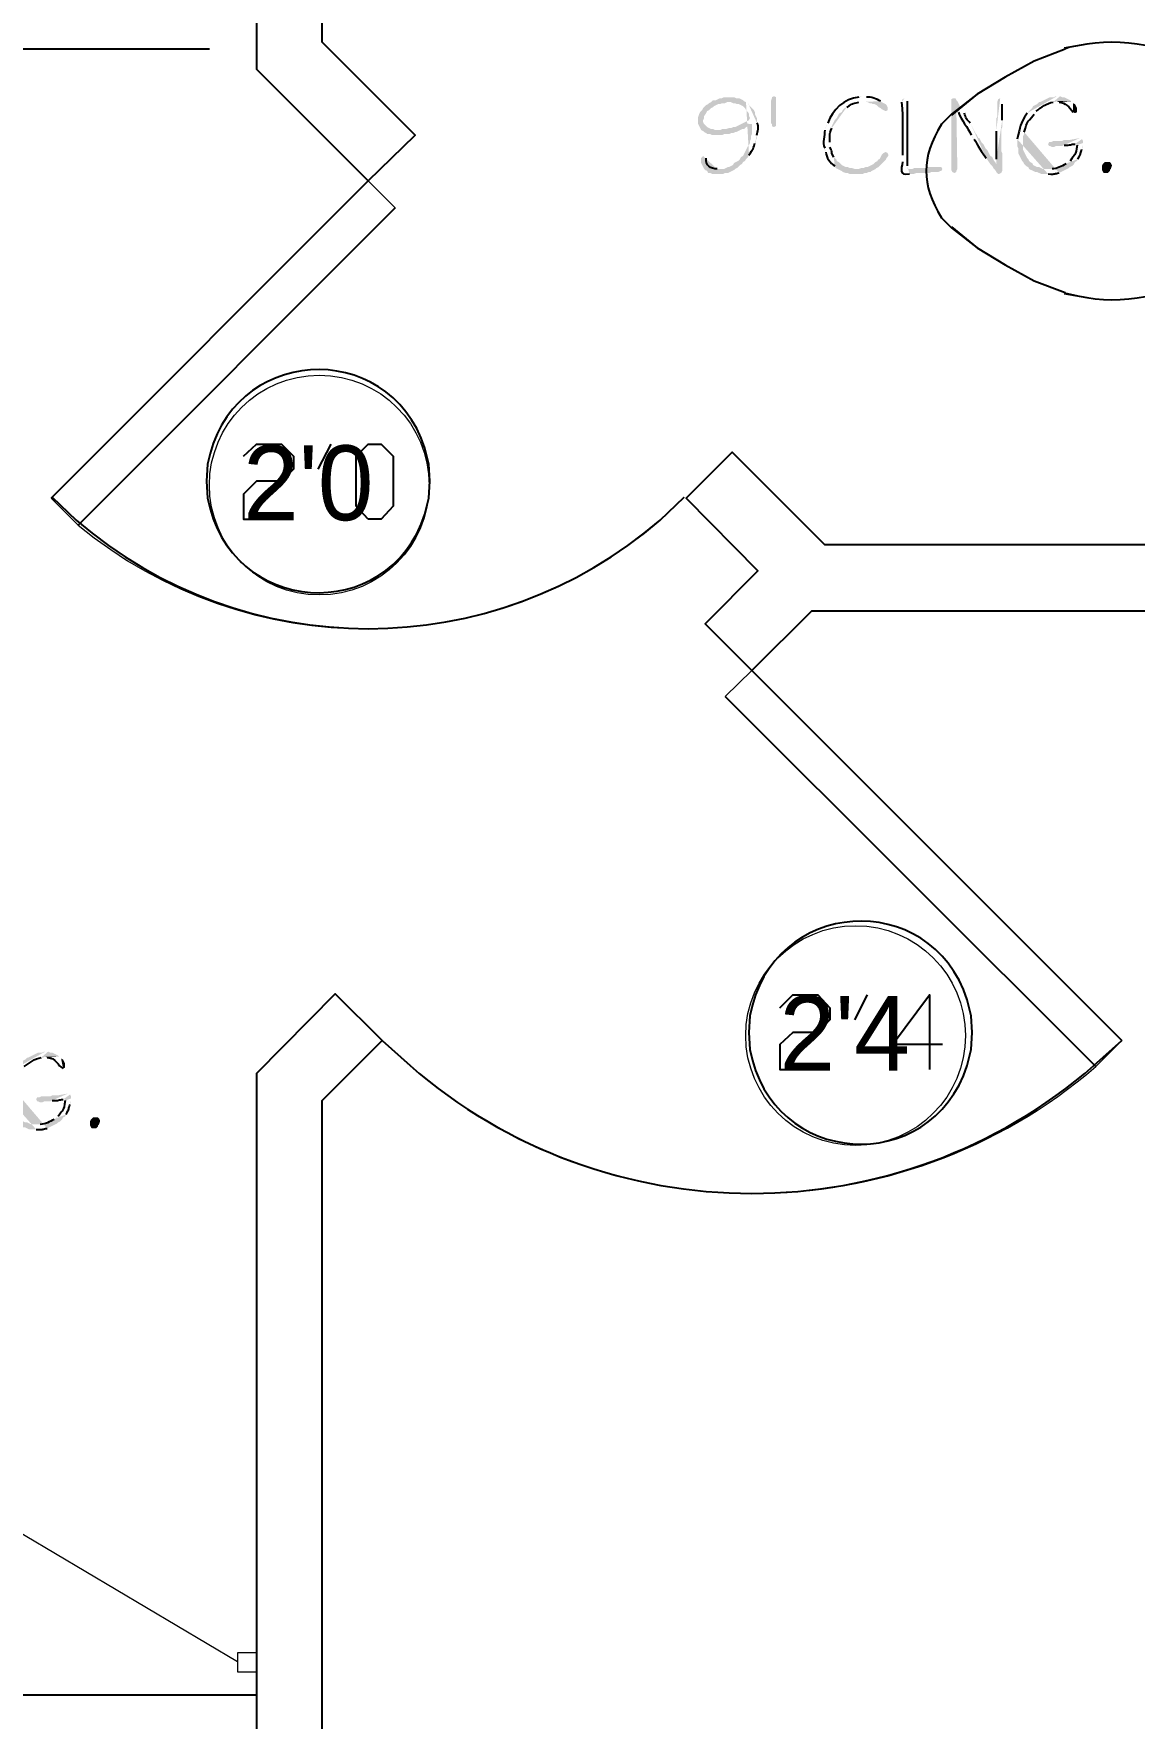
# Model space of a CAD drawing. Header units: inches. Extents: x -167 to 6071, y -6287 to -2731.
# Drawn here: x 247.5 to 306.4, y -5935.3 to -5845.2 of the extents above; entities that cross this region are included whole.
import ezdxf

# ---------------------------------------------------------------- set-up
doc = ezdxf.new("R2010")
doc.units = ezdxf.units.IN
doc.header["$LTSCALE"] = 96
doc.header["$MEASUREMENT"] = 0
doc.layers.add('Door label', color=5, linetype='Continuous', lineweight=5)
doc.layers.add('Doors', color=5, linetype='Continuous', lineweight=9)
doc.layers.add('Furniture', color=7, linetype='Continuous', lineweight=5, true_color=0x994d00)
doc.layers.add('PDF_Geometry', color=7, linetype='Continuous', true_color=0x4a4a4a)
doc.layers.add('PDF_Solid Fills', color=7, linetype='Continuous')
doc.styles.get("Standard").update_dxf_attribs({"font": 'arial.ttf'})

# ---------------------------------------------------------------- blocks, each defined once
blk = doc.blocks.new('Toilet')
at = {"layer": 'Furniture'}
for points in [[(-0.001, 8.48), (-0.054, 9.013), (-0.267, 9.493), (-0.587, 9.867), (-0.961, 10.187), (-1.441, 10.4), (-1.974, 10.453), (-5.974, 10.453), (-6.507, 10.4), (-6.934, 10.187), (-7.361, 9.867), (-7.681, 9.493), (-7.894, 9.013), (-7.947, 8.48), (-7.947, -8.48), (-7.894, -9.013), (-7.681, -9.44), (-7.361, -9.867), (-6.934, -10.187), (-6.399, -10.454), (-1.979, -10.454), (-1.441, -10.4), (-0.961, -10.187), (-0.587, -9.867), (-0.267, -9.44), (-0.054, -9.013), (0, -8.475), (0, 8.475)], [(-19.041, 6.773), (-19.92, 6.62), (-21.867, 5.867), (-23.414, 5.013), (-24.907, 4.107), (-26.294, 3.04), (-26.827, 2.507)], [(-12.214, -5.12), (-11.254, -4.373), (-9.494, -4.373), (-9.494, 4.373), (-11.254, 4.373), (-12.214, 5.12)], [(-26.827, -2.507), (-26.294, -3.04), (-24.907, -4.107), (-23.414, -5.013), (-21.867, -5.867), (-20.214, -6.507)], [(-20.242, -6.496), (-19.041, -6.773)]]:
    blk.add_lwpolyline(points, dxfattribs=at)
for points in [[(-12.214, 5.12), (-14.112, 6.505), (-16.714, 7.164), (-19.041, 6.773)], [(-26.827, 2.507), (-27.919, 0.679), (-27.919, -0.679), (-26.827, -2.507)], [(-19.041, -6.773), (-16.714, -7.164), (-14.112, -6.505), (-12.214, -5.12)]]:
    blk.add_open_spline(points, degree=3, dxfattribs=at)

msp = doc.modelspace()

# ---------------------------------------------------------------- hatches: boundary and pattern name
at = {"layer": 'PDF_Solid Fills', "transparency": 33554559}
for points in [[(284.703, -5848.629), (284.437, -5848.629), (284.33, -5848.682), (284.223, -5848.682), (284.01, -5848.789), (283.85, -5848.789), (283.743, -5848.895), (283.637, -5848.949), (283.583, -5849.002), (283.477, -5849.055), (283.317, -5849.215), (283.263, -5849.322), (283.157, -5849.429), (283.103, -5849.535), (283.05, -5849.695), (283.05, -5850.069), (283.21, -5850.389), (284.117, -5850.389), (283.957, -5850.389), (283.85, -5850.335), (283.743, -5850.335), (283.53, -5850.229), (283.37, -5850.069), (283.317, -5849.962), (283.317, -5849.855), (283.37, -5849.749), (283.37, -5849.642), (283.477, -5849.482), (283.53, -5849.375), (283.637, -5849.322), (283.743, -5849.215), (283.85, -5849.162), (283.903, -5849.109), (284.117, -5849.002), (284.223, -5849.002), (284.33, -5848.949), (284.49, -5848.949), (284.597, -5848.895), (285.61, -5848.895), (285.503, -5848.842), (285.45, -5848.789), (285.237, -5848.682), (285.077, -5848.682), (284.97, -5848.629), (284.863, -5848.629)], [(287.21, -5848.842), (287.21, -5850.175), (287.103, -5850.229), (286.997, -5850.175), (286.997, -5850.069), (286.943, -5850.015), (286.943, -5848.842), (286.997, -5848.682), (286.997, -5848.629), (287.103, -5848.575), (287.21, -5848.629)], [(292.863, -5848.895), (291.85, -5848.895), (292.117, -5848.895), (292.223, -5848.949), (292.33, -5848.949), (292.383, -5849.002), (292.49, -5849.002), (292.597, -5849.055), (292.703, -5849.162), (292.81, -5849.215), (292.863, -5849.269), (293.077, -5849.375), (293.183, -5849.322), (293.183, -5849.162), (293.13, -5849.055), (293.077, -5849.002), (292.97, -5848.949)], [(296.703, -5848.682), (296.597, -5848.735), (296.597, -5852.522), (296.65, -5852.629), (296.757, -5852.682), (296.863, -5852.629), (296.863, -5852.575), (296.917, -5852.469), (296.863, -5849.269), (297.077, -5849.162), (296.917, -5848.842), (296.863, -5848.789), (296.81, -5848.682)], [(285.45, -5850.015), (285.023, -5850.229), (284.917, -5850.229), (284.81, -5850.282), (284.703, -5850.282), (284.543, -5850.335), (284.33, -5850.335), (284.223, -5850.389), (283.21, -5850.389), (283.317, -5850.442), (283.37, -5850.495), (283.477, -5850.549), (283.53, -5850.602), (283.69, -5850.602), (283.797, -5850.655), (284.33, -5850.655), (284.437, -5850.602), (284.703, -5850.602), (284.81, -5850.549), (284.917, -5850.549), (285.023, -5850.495), (285.077, -5850.495), (285.397, -5850.335), (285.503, -5850.335), (285.61, -5850.229), (285.823, -5850.122), (285.877, -5850.069)], [(293.077, -5851.562), (292.97, -5851.615), (292.863, -5851.722), (292.757, -5851.935), (292.65, -5851.989), (292.65, -5852.042), (292.543, -5852.095), (292.437, -5852.202), (292.117, -5852.362), (292.01, -5852.362), (291.903, -5852.415), (291.797, -5852.415), (291.637, -5852.469), (290.517, -5852.469), (290.623, -5852.522), (290.73, -5852.575), (290.783, -5852.629), (290.943, -5852.682), (291.05, -5852.682), (291.157, -5852.735), (291.85, -5852.735), (291.957, -5852.682), (292.063, -5852.682), (292.17, -5852.629), (292.277, -5852.629), (292.33, -5852.575), (292.437, -5852.522), (292.543, -5852.469), (292.597, -5852.415), (292.703, -5852.362), (293.077, -5851.989), (293.13, -5851.882), (293.183, -5851.829), (293.237, -5851.722), (293.183, -5851.615)], [(304.863, -5852.682), (304.757, -5852.682), (304.703, -5852.629), (304.65, -5852.522), (304.65, -5852.309), (304.703, -5852.202), (304.81, -5852.095), (305.077, -5852.095), (305.13, -5852.149), (305.183, -5852.255), (305.183, -5852.309), (305.13, -5852.469), (305.077, -5852.522), (305.077, -5852.575), (304.97, -5852.682)], [(295.903, -5852.362), (295.263, -5852.362), (295.21, -5852.415), (294.623, -5852.415), (294.517, -5852.469), (294.25, -5852.469), (296.117, -5852.469), (296.063, -5852.362), (296.01, -5852.362)], [(250.73, -5903.775), (250.623, -5903.775), (250.57, -5903.722), (250.517, -5903.615), (250.517, -5903.402), (250.57, -5903.295), (250.677, -5903.189), (250.943, -5903.189), (250.997, -5903.242), (251.05, -5903.349), (251.05, -5903.402), (250.997, -5903.562), (250.943, -5903.615), (250.943, -5903.669), (250.837, -5903.775)]]:
    msp.add_hatch(color=256, dxfattribs=at).paths.add_polyline_path(points)
h = msp.add_hatch(color=256, dxfattribs=at)
h.paths.add_polyline_path([(285.61, -5848.895), (284.703, -5848.895), (284.81, -5848.895), (284.917, -5848.949), (285.023, -5848.949), (285.13, -5849.002), (285.237, -5849.002), (285.45, -5849.109), (285.557, -5849.215), (285.61, -5849.322), (285.717, -5849.429), (285.77, -5849.535), (285.77, -5849.642), (285.823, -5849.749), (285.77, -5849.855), (285.663, -5849.909), (285.45, -5850.015), (285.877, -5850.069), (285.93, -5850.069), (285.93, -5850.602), (285.877, -5850.709), (285.877, -5850.869), (285.823, -5850.975), (285.823, -5851.082), (285.77, -5851.189), (285.717, -5851.242), (285.45, -5851.775), (285.343, -5851.829), (285.29, -5851.935), (285.183, -5852.042), (284.97, -5852.149), (284.917, -5852.255), (284.703, -5852.362), (284.65, -5852.362), (284.543, -5852.415), (284.437, -5852.469), (284.063, -5852.469), (284.97, -5852.522), (285.023, -5852.469), (285.13, -5852.415), (285.29, -5852.255), (285.397, -5852.202), (285.45, -5852.095), (285.557, -5852.042), (285.61, -5851.935), (285.717, -5851.829), (285.77, -5851.722)], flags=0)
h.paths.add_polyline_path([(286.09, -5851.082), (286.143, -5851.029), (286.143, -5850.922), (286.197, -5850.815), (286.197, -5850.655)], flags=0)
h.paths.add_polyline_path([(286.197, -5850.015), (286.197, -5849.749), (286.09, -5849.535), (286.09, -5849.429), (286.037, -5849.322), (285.77, -5849.055), (285.717, -5848.949)], flags=0)
h = msp.add_hatch(color=256, dxfattribs=at)
h.paths.add_polyline_path([(291.85, -5848.575), (291.743, -5848.575), (291.637, -5848.629)], flags=0)
h.paths.add_polyline_path([(289.983, -5850.015), (289.877, -5850.229), (289.823, -5850.389)], flags=0)
h.paths.add_polyline_path([(289.823, -5851.349), (289.823, -5851.455), (289.877, -5851.562)], flags=0)
h.paths.add_polyline_path([(290.357, -5852.309), (290.41, -5852.415), (290.517, -5852.469), (291.53, -5852.469), (291.423, -5852.469), (291.263, -5852.415), (291.157, -5852.415), (291.05, -5852.362), (290.943, -5852.362), (290.73, -5852.255), (290.57, -5852.095), (290.463, -5852.042), (290.463, -5851.989), (290.357, -5851.882), (290.303, -5851.829)], flags=0)
h.paths.add_polyline_path([(290.09, -5851.295), (290.09, -5851.029)], flags=0)
h.paths.add_polyline_path([(290.197, -5850.282), (290.197, -5850.175), (290.303, -5849.962), (290.357, -5849.855), (290.463, -5849.749), (290.57, -5849.535), (290.623, -5849.482), (290.73, -5849.429), (290.783, -5849.322), (290.89, -5849.215), (290.997, -5849.162)], flags=0)
h.paths.add_polyline_path([(291.637, -5848.895), (292.863, -5848.895), (292.81, -5848.842)], flags=0)
h.paths.add_polyline_path([(292.063, -5848.629), (291.957, -5848.575)], flags=0)
h = msp.add_hatch(color=256, dxfattribs=at)
h.paths.add_polyline_path([(294.09, -5848.682), (293.983, -5848.735), (293.93, -5848.895)], flags=0)
h.paths.add_polyline_path([(293.983, -5851.722), (293.983, -5852.095)], flags=0)
h.paths.add_polyline_path([(294.357, -5852.735), (294.57, -5852.735), (294.73, -5852.682), (295.423, -5852.682), (295.53, -5852.629), (295.903, -5852.629), (296.01, -5852.575), (296.063, -5852.575), (296.117, -5852.469), (294.25, -5852.469), (294.25, -5852.309)], flags=0)
h.paths.add_polyline_path([(294.25, -5848.842), (294.197, -5848.735)], flags=0)
h = msp.add_hatch(color=256, dxfattribs=at)
h.paths.add_polyline_path([(297.077, -5849.162), (296.863, -5849.269), (296.863, -5849.322), (296.97, -5849.429)], flags=0)
h.paths.add_polyline_path([(297.663, -5850.655), (297.717, -5850.762), (297.823, -5850.869)], flags=0)
h.paths.add_polyline_path([(298.463, -5851.882), (298.677, -5852.202), (298.997, -5852.202), (298.943, -5852.095), (298.89, -5852.042), (298.783, -5851.829), (298.677, -5851.775), (298.517, -5851.455), (298.41, -5851.349), (298.303, -5851.135), (298.197, -5851.029), (298.09, -5850.815), (298.037, -5850.815), (297.93, -5850.602), (297.877, -5850.549), (297.61, -5850.015)], flags=0)
h.paths.add_polyline_path([(297.29, -5849.482), (297.183, -5849.269)], flags=0)
h = msp.add_hatch(color=256, dxfattribs=at)
h.paths.add_polyline_path([(299.21, -5848.682), (299.103, -5848.735), (299.05, -5848.895), (299.05, -5849.695), (298.997, -5849.749), (298.997, -5850.442)], flags=0)
h.paths.add_polyline_path([(298.997, -5851.935), (298.997, -5852.202), (298.677, -5852.202), (298.783, -5852.309), (298.837, -5852.415), (298.943, -5852.522), (298.997, -5852.629), (299.103, -5852.735), (299.157, -5852.735), (299.263, -5852.682), (299.317, -5852.575), (299.317, -5851.615), (299.263, -5851.509), (299.263, -5850.335), (299.317, -5850.229), (299.317, -5849.855)], flags=0)
h.paths.add_polyline_path([(299.317, -5849.002), (299.317, -5848.735)], flags=0)
h = msp.add_hatch(color=256, dxfattribs=at)
h.paths.add_polyline_path([(302.25, -5848.575), (302.197, -5848.575), (302.09, -5848.629), (301.877, -5848.629), (301.343, -5848.895), (301.29, -5848.895), (301.183, -5849.002), (300.97, -5849.109), (300.917, -5849.215), (300.65, -5849.482)], flags=0)
h.paths.add_polyline_path([(300.117, -5850.869), (300.117, -5851.242), (300.17, -5851.349), (300.17, -5851.615), (300.383, -5852.042), (300.437, -5852.095), (300.49, -5852.202), (300.597, -5852.309), (300.703, -5852.362), (300.757, -5852.469), (300.863, -5852.522), (300.97, -5852.575), (301.077, -5852.629), (301.183, -5852.629), (301.397, -5852.735), (301.77, -5852.735)], flags=0)
h.paths.add_polyline_path([(302.357, -5852.682), (302.57, -5852.575), (302.677, -5852.522), (302.783, -5852.469), (301.503, -5852.469), (301.397, -5852.415), (301.29, -5852.362), (301.183, -5852.362), (300.97, -5852.255), (300.917, -5852.149), (300.81, -5852.095), (300.757, -5852.042), (300.703, -5851.935), (300.65, -5851.882), (300.437, -5851.455), (300.437, -5850.709), (300.49, -5850.602), (300.49, -5850.495)], flags=0)
h.paths.add_polyline_path([(301.023, -5849.535), (301.077, -5849.482), (301.13, -5849.375)], flags=0)
h.paths.add_polyline_path([(302.037, -5848.895), (302.143, -5848.895), (302.25, -5848.842), (302.997, -5848.842), (302.943, -5848.789), (302.623, -5848.629), (302.517, -5848.629), (302.41, -5848.575)], flags=0)
h = msp.add_hatch(color=256, dxfattribs=at)
h.paths.add_polyline_path([(302.997, -5848.842), (302.25, -5848.842), (302.357, -5848.895)], flags=0)
h.paths.add_polyline_path([(303.103, -5849.429), (303.21, -5849.482), (303.317, -5849.429), (303.317, -5849.215), (303.21, -5849.002), (303.103, -5848.949)], flags=0)
h = msp.add_hatch(color=256, dxfattribs=at)
h.paths.add_polyline_path([(303.477, -5850.815), (302.89, -5850.922), (302.623, -5850.922), (302.517, -5850.975), (302.037, -5850.975), (301.93, -5851.029), (301.823, -5851.029), (301.77, -5851.135), (301.823, -5851.242), (301.877, -5851.242), (301.983, -5851.295), (302.09, -5851.295), (302.197, -5851.242), (302.517, -5851.242), (302.623, -5851.189)], flags=0)
h.paths.add_polyline_path([(303.21, -5851.135), (303.317, -5851.135), (303.637, -5851.082), (303.637, -5850.975), (303.583, -5850.869)], flags=0)
h = msp.add_hatch(color=256, dxfattribs=at)
h.paths.add_polyline_path([(303.637, -5851.082), (303.317, -5851.135), (303.317, -5851.189)], flags=0)
h.paths.add_polyline_path([(302.943, -5852.042), (302.837, -5852.095), (302.837, -5852.149), (302.73, -5852.202)], flags=0)
h.paths.add_polyline_path([(301.983, -5852.469), (301.823, -5852.469), (302.783, -5852.469), (302.89, -5852.415), (302.943, -5852.362), (303.05, -5852.309), (303.157, -5852.202), (303.21, -5852.095), (303.317, -5852.042), (303.37, -5851.935)], flags=0)
h.paths.add_polyline_path([(303.583, -5851.402), (303.637, -5851.295), (303.637, -5851.189)], flags=0)
h = msp.add_hatch(color=256, dxfattribs=at)
h.paths.add_polyline_path([(283.317, -5851.775), (283.21, -5851.882), (283.21, -5852.149), (283.317, -5852.362), (283.37, -5852.469), (283.423, -5852.522), (283.53, -5852.575), (283.583, -5852.682), (283.69, -5852.682), (283.797, -5852.735), (284.383, -5852.735), (284.49, -5852.682), (284.65, -5852.682), (284.863, -5852.575), (284.97, -5852.522), (284.063, -5852.469)], flags=0)
h.paths.add_polyline_path([(283.477, -5851.882), (283.423, -5851.775)], flags=0)
h = msp.add_hatch(color=256, dxfattribs=at)
h.paths.add_polyline_path([(248.117, -5899.669), (248.063, -5899.669), (247.957, -5899.722), (247.743, -5899.722), (247.21, -5899.989), (247.157, -5899.989), (247.05, -5900.095), (246.837, -5900.202), (246.783, -5900.309), (246.677, -5900.415), (246.623, -5900.469), (246.517, -5900.575)], flags=0)
h.paths.add_polyline_path([(245.983, -5901.962), (245.983, -5902.335), (246.037, -5902.442), (246.037, -5902.709), (246.197, -5903.029), (246.25, -5903.135), (246.303, -5903.189), (246.357, -5903.295), (246.463, -5903.402), (246.57, -5903.455), (246.623, -5903.562), (246.943, -5903.722), (247.05, -5903.722), (247.263, -5903.829), (247.637, -5903.829)], flags=0)
h.paths.add_polyline_path([(248.223, -5903.775), (248.65, -5903.562), (247.37, -5903.562), (247.157, -5903.455), (247.05, -5903.455), (246.837, -5903.349), (246.783, -5903.242), (246.677, -5903.189), (246.623, -5903.135), (246.57, -5903.029), (246.517, -5902.975), (246.463, -5902.869), (246.303, -5902.549), (246.303, -5901.802), (246.357, -5901.695), (246.357, -5901.589)], flags=0)
h.paths.add_polyline_path([(246.89, -5900.629), (246.943, -5900.575), (246.997, -5900.469)], flags=0)
h.paths.add_polyline_path([(247.903, -5899.989), (248.01, -5899.989), (248.117, -5899.935), (248.863, -5899.935), (248.81, -5899.882), (248.49, -5899.722), (248.383, -5899.722), (248.277, -5899.669)], flags=0)
h = msp.add_hatch(color=256, dxfattribs=at)
h.paths.add_polyline_path([(248.863, -5899.935), (248.117, -5899.935), (248.223, -5899.989)], flags=0)
h.paths.add_polyline_path([(249.077, -5900.575), (249.183, -5900.522), (249.183, -5900.309), (249.13, -5900.202), (249.077, -5900.095), (248.97, -5900.042)], flags=0)
h = msp.add_hatch(color=256, dxfattribs=at)
h.paths.add_polyline_path([(249.343, -5901.909), (248.757, -5902.015), (248.49, -5902.015), (248.383, -5902.069), (247.903, -5902.069), (247.797, -5902.122), (247.69, -5902.122), (247.637, -5902.229), (247.69, -5902.335), (247.743, -5902.335), (247.85, -5902.389), (247.957, -5902.389), (248.063, -5902.335), (248.383, -5902.335), (248.49, -5902.282)], flags=0)
h.paths.add_polyline_path([(249.077, -5902.229), (249.183, -5902.229), (249.503, -5902.175), (249.503, -5902.069), (249.45, -5901.962)], flags=0)
h = msp.add_hatch(color=256, dxfattribs=at)
h.paths.add_polyline_path([(249.503, -5902.175), (249.183, -5902.229), (249.183, -5902.282)], flags=0)
h.paths.add_polyline_path([(248.81, -5903.135), (248.703, -5903.189), (248.703, -5903.242), (248.597, -5903.295)], flags=0)
h.paths.add_polyline_path([(247.85, -5903.562), (247.69, -5903.562), (248.65, -5903.562), (248.757, -5903.509), (248.81, -5903.455), (248.917, -5903.402), (249.023, -5903.295), (249.077, -5903.189), (249.183, -5903.135), (249.237, -5903.029)], flags=0)
h.paths.add_polyline_path([(249.45, -5902.495), (249.503, -5902.389), (249.503, -5902.282)], flags=0)

# ---------------------------------------------------------------- linework, layer by layer
at = {"layer": 'Door label'}
for centre in [(262.781, -5869.373), (291.474, -5898.813)]:
    msp.add_circle(centre, 5.877, dxfattribs=at)
at = {"layer": 'Doors'}
for p, q in [((265.397, -5853.109), (266.837, -5854.549)), ((285.93, -5879.295), (284.49, -5880.682))]:
    msp.add_line(p, q, dxfattribs=at)
at = {"layer": 'Doors', "transparency": 33554687}
for points in [[(265.397, -5853.109), (248.437, -5870.069)], [(266.837, -5854.549), (249.877, -5871.509)], [(285.93, -5879.295), (305.717, -5899.082)], [(284.49, -5880.682), (304.33, -5900.469)], [(258.41, -5932.309), (229.183, -5914.975)]]:
    msp.add_lwpolyline(points, dxfattribs=at)
for points in [[(248.437, -5870.069), (249.877, -5871.509, 0.364513), (281.023, -5871.242), (282.303, -5870.015)], [(266.143, -5899.082), (267.637, -5900.415, 0.371263), (304.33, -5900.469), (305.717, -5899.082)]]:
    msp.add_lwpolyline(points, format="xyb", dxfattribs=at)
msp.add_lwpolyline([(258.41, -5932.842), (259.423, -5932.842), (259.423, -5931.829), (258.41, -5931.829)], close=True, dxfattribs=at)
at = {"layer": 'Furniture', "transparency": 33554687}
for points in [[(256.917, -5846.069), (218.943, -5846.069), (218.943, -5929.589)], [(223.423, -5934.069), (259.423, -5934.069)]]:
    msp.add_lwpolyline(points, dxfattribs=at)
at = {"layer": 'PDF_Geometry', "color": 7}
for points in [[(196.917, -5994.069), (196.917, -5822.069), (259.423, -5822.069), (259.423, -5847.135), (265.397, -5853.109), (267.903, -5850.655), (262.943, -5845.695), (262.943, -5832.575), (324.917, -5832.575), (324.917, -5872.575), (289.823, -5872.575), (284.863, -5867.615), (282.41, -5870.069), (286.25, -5873.962), (283.423, -5876.789), (285.93, -5879.295), (289.13, -5876.095), (376.97, -5876.095)], [(265.397, -5853.109), (248.437, -5870.069)], [(266.837, -5854.549), (249.877, -5871.509)], [(285.93, -5879.295), (305.717, -5899.082)], [(284.49, -5880.682), (304.33, -5900.469)], [(262.943, -6048.575), (262.943, -5902.282), (266.143, -5899.082), (263.637, -5896.575), (259.423, -5900.842), (259.423, -5994.069)]]:
    msp.add_lwpolyline(points, dxfattribs=at)
at = {"layer": 'PDF_Geometry'}
for points in [[(303.85, -5845.802), (302.623, -5846.015)], [(256.917, -5846.069), (218.943, -5846.069), (218.943, -5930.549), (223.423, -5930.549), (223.423, -5934.069), (218.943, -5934.069)], [(302.677, -5846.069), (301.023, -5846.709), (299.477, -5847.562), (297.983, -5848.469), (296.597, -5849.589)], [(296.597, -5849.535), (296.063, -5850.069)], [(296.063, -5855.082), (296.597, -5855.615)], [(296.597, -5855.562), (297.983, -5856.682), (299.477, -5857.589), (301.023, -5858.442), (302.677, -5859.082)], [(302.623, -5859.135), (303.85, -5859.349)], [(258.73, -5867.829), (259.423, -5867.189), (260.757, -5867.189), (261.397, -5867.829), (261.397, -5868.522), (260.757, -5869.162), (259.423, -5869.162), (258.73, -5869.855), (258.73, -5871.189), (261.397, -5871.189)], [(262.73, -5868.522), (263.423, -5867.189)], [(268.437, -5870.922), (268.65, -5870.069), (268.703, -5869.162), (268.65, -5868.255), (268.437, -5867.402)], [(256.81, -5868.255), (256.757, -5869.162), (256.81, -5870.069)], [(287.423, -5897.322), (288.117, -5896.629), (289.45, -5896.629), (290.09, -5897.322), (290.09, -5897.962), (289.45, -5898.655), (288.117, -5898.655), (287.423, -5899.295), (287.423, -5900.629), (290.09, -5900.629)], [(291.423, -5897.962), (292.117, -5896.629)], [(296.117, -5899.295), (293.45, -5899.295), (295.423, -5896.629), (295.423, -5900.629)], [(297.45, -5900.415), (297.663, -5899.562), (297.717, -5898.655), (297.663, -5897.749), (297.45, -5896.895)], [(285.823, -5897.749), (285.77, -5898.655), (285.823, -5899.562)], [(223.423, -5934.069), (259.423, -5934.069)]]:
    msp.add_lwpolyline(points, dxfattribs=at)
msp.add_lwpolyline([(265.397, -5871.189), (264.757, -5870.495), (264.757, -5867.829), (265.397, -5867.189), (266.09, -5867.189), (266.73, -5867.829), (266.73, -5870.495), (266.09, -5871.189)], close=True, dxfattribs=at)
for points in [[(248.49, -5870.015), (249.77, -5871.242, 0.371843), (281.023, -5871.242), (282.303, -5870.015)], [(266.143, -5899.082), (267.637, -5900.415, 0.373797), (304.223, -5900.415), (305.717, -5899.082)]]:
    msp.add_lwpolyline(points, format="xyb", dxfattribs=at)
for points in [[(310.677, -5847.455), (308.779, -5846.071), (306.176, -5845.412), (303.85, -5845.802)], [(291.637, -5848.629), (290.885, -5848.679), (290.226, -5849.322), (289.983, -5850.015)], [(290.997, -5849.162), (291.395, -5848.919), (291.202, -5849.009), (291.637, -5848.895)], [(292.81, -5848.842), (292.598, -5848.726), (292.303, -5848.592), (292.063, -5848.629)], [(293.93, -5848.895), (294.038, -5849.772), (293.96, -5850.808), (293.983, -5851.722)], [(294.25, -5852.309), (294.25, -5851.153), (294.25, -5849.998), (294.25, -5848.842)], [(296.97, -5849.429), (297.117, -5849.863), (297.479, -5850.24), (297.663, -5850.655)], [(299.317, -5849.855), (299.317, -5849.571), (299.317, -5849.287), (299.317, -5849.002)], [(301.13, -5849.375), (301.398, -5849.184), (301.697, -5848.933), (302.037, -5848.895)], [(302.357, -5848.895), (302.686, -5848.895), (302.924, -5849.175), (303.103, -5849.429)], [(286.197, -5850.655), (286.207, -5850.453), (286.334, -5850.214), (286.197, -5850.015)], [(290.09, -5851.029), (290.107, -5850.567), (290.027, -5850.703), (290.197, -5850.282)], [(296.063, -5850.069), (294.972, -5851.896), (294.972, -5853.255), (296.063, -5855.082)], [(297.61, -5850.015), (297.408, -5849.841), (297.376, -5849.735), (297.29, -5849.482)], [(300.65, -5849.482), (300.236, -5850.106), (300.306, -5850.168), (300.117, -5850.869)], [(300.49, -5850.495), (300.724, -5849.833), (300.554, -5850.103), (301.023, -5849.535)], [(285.77, -5851.722), (286.034, -5851.322), (285.942, -5851.557), (286.09, -5851.082)], [(289.823, -5850.389), (289.823, -5850.701), (289.678, -5851.045), (289.823, -5851.349)], [(297.823, -5850.869), (297.97, -5851.163), (298.245, -5851.649), (298.463, -5851.882)], [(298.997, -5850.442), (298.997, -5850.94), (298.997, -5851.438), (298.997, -5851.935)], [(302.623, -5851.189), (303.017, -5851.218), (302.95, -5851.136), (303.21, -5851.135)], [(303.317, -5851.189), (303.243, -5851.798), (303.214, -5851.634), (302.943, -5852.042)], [(284.063, -5852.469), (283.727, -5852.474), (283.414, -5852.269), (283.477, -5851.882)], [(289.877, -5851.562), (289.903, -5851.863), (290.118, -5852.161), (290.357, -5852.309)], [(290.303, -5851.829), (290.068, -5851.411), (290.326, -5851.713), (290.09, -5851.295)], [(293.983, -5852.095), (293.932, -5852.486), (293.761, -5852.815), (294.357, -5852.735)], [(303.37, -5851.935), (303.565, -5851.603), (303.481, -5851.641), (303.583, -5851.402)], [(301.77, -5852.735), (302.23, -5852.765), (302.076, -5852.7), (302.357, -5852.682)], [(302.73, -5852.202), (302.484, -5852.329), (302.262, -5852.455), (301.983, -5852.469)], [(303.85, -5859.349), (306.176, -5859.739), (308.779, -5859.08), (310.677, -5857.695)], [(268.437, -5867.402), (266.461, -5861.391), (257.956, -5861.954), (256.81, -5868.255)], [(256.81, -5870.069), (257.954, -5876.367), (266.459, -5876.935), (268.437, -5870.922)], [(297.45, -5896.895), (295.475, -5890.886), (286.969, -5891.447), (285.823, -5897.749)], [(285.823, -5899.562), (286.969, -5905.863), (295.474, -5906.425), (297.45, -5900.415)], [(246.997, -5900.469), (247.264, -5900.278), (247.564, -5900.026), (247.903, -5899.989)], [(248.223, -5899.989), (248.706, -5899.999), (248.785, -5900.424), (249.077, -5900.575)], [(248.49, -5902.282), (248.885, -5902.311), (248.817, -5902.23), (249.077, -5902.229)], [(249.183, -5902.282), (249.11, -5902.891), (249.081, -5902.727), (248.81, -5903.135)], [(249.237, -5903.029), (249.431, -5902.695), (249.348, -5902.735), (249.45, -5902.495)], [(248.597, -5903.295), (248.35, -5903.423), (248.13, -5903.548), (247.85, -5903.562)], [(247.637, -5903.829), (248.096, -5903.858), (247.942, -5903.793), (248.223, -5903.775)]]:
    msp.add_open_spline(points, degree=3, dxfattribs=at)

# ---------------------------------------------------------------- block references
at = {"layer": 'Doors'}
msp.add_blockref('Toilet', (322.891, -5852.575), dxfattribs=at)

# ---------------------------------------------------------------- texts
at = {"layer": 'Door label', "char_height": 4, "attachment_point": 1}
for s, insert in [("{\\Ftxt|c0;2'0}", (258.709, -5867.253)), ("{\\Ftxt|c0;2'\\Ftxt|c129;4}", (287.402, -5896.693))]:
    msp.add_mtext_dynamic_manual_height_columns(s, width=3.08976, gutter_width=1, heights=[0], dxfattribs=dict(at, insert=insert))

doc.saveas('drawing.dxf')
